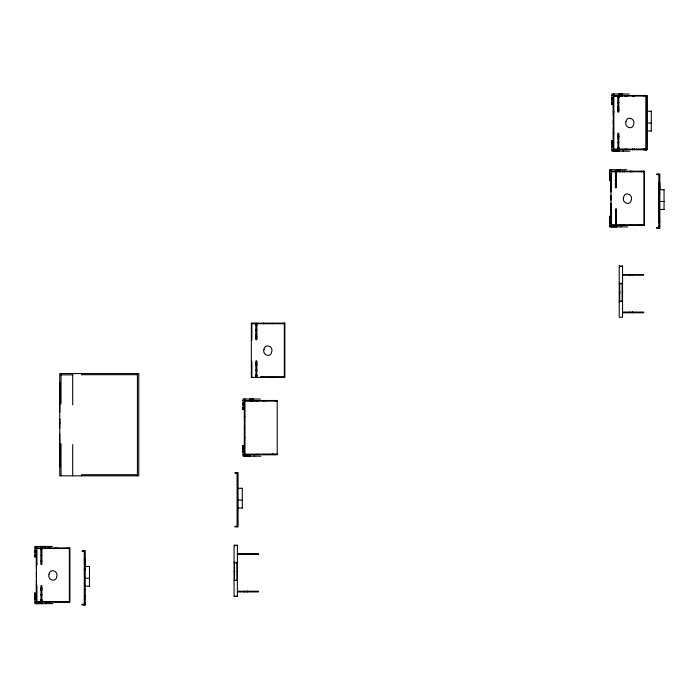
<?xml version="1.0" encoding="UTF-8"?>
<svg xmlns="http://www.w3.org/2000/svg" width="699" height="699" viewBox="0 0 699 699"><rect width="100%" height="100%" fill="white"/><g stroke="black" fill="none" stroke-linecap="round" stroke-linejoin="round"><path stroke-width="1.05" d="M34.95 594.325L34.95 599.733L36.392 599.602M34.95 593.748L34.95 592.97L34.95 603.648L52.949 603.639M36.392 554.796L34.959 554.796L34.959 557.129L34.95 546.443L52.338 546.461M36.392 594.325L36.392 595.303L34.95 595.303M36.392 593.748L36.392 579.952M36.392 577.024L36.392 572.166M36.392 568.584L36.392 556.701L34.959 556.701M36.392 585.203L36.925 585.203M36.392 563.892L36.925 563.892M55.754 602.171L55.754 601.577M59.756 423.734L59.756 422.528M59.756 390.103L59.765 412.384M59.756 382.283L59.756 390.933M59.756 461.043L59.756 466.845M85.243 566.662L85.243 560.38L84.282 560.38M234.523 573.232L234.514 569.947M234.514 563.997L234.523 562.809M243.016 446.888L243.016 452.297L244.449 452.166M243.016 446.303L243.016 445.525M244.449 407.36L243.016 407.36L243.016 409.693L243.007 398.998L260.395 399.024M244.449 446.888L244.449 456.211M244.449 446.303L244.449 432.515M244.449 429.588L244.449 424.966M627.519 226.878L609.519 226.895L609.519 217.572M609.519 216.306L609.519 222.981L610.961 222.85M609.519 180.377L609.519 178.044L610.961 178.044M610.961 207.306L610.961 216.987M610.961 204.624L610.961 203.968M610.961 203.199L610.961 207.795M610.961 199.53L610.961 200.159M610.961 196.559L610.961 195.659M610.961 191.168L610.961 191.91M610.961 187.218L610.961 191.211M609.519 179.949L610.961 180.377M610.961 217.572L610.961 218.551L609.519 218.551M610.961 199.669L610.961 196.122M610.961 179.949L610.961 187.28L611.485 187.131M613.32 147.148L611.887 147.279L611.887 141.871M611.887 140.551L611.887 141.294M613.32 102.342L611.887 102.342L611.887 104.675L611.878 93.989L629.266 94.007M613.32 141.294L613.32 127.498M613.32 124.64L613.32 119.712M613.32 116.069L613.32 104.247L611.887 104.247M613.32 111.438L613.853 111.438M613.32 141.871L613.32 142.849L611.887 142.849M619.681 294.078L619.681 290.793M619.681 284.843L619.681 283.654M646.077 149.123L646.077 149.839L646.077 95.466L646.077 96.2M658.851 209.403L658.851 222.78L659.812 222.78M658.851 208.442L658.851 183.627L659.812 183.627L659.812 189.91M59.756 458.474L59.756 458.972M646.077 149.717L646.077 149.245L643.91 149.245L643.91 149.839L647.038 149.839L647.038 95.588L643.91 95.466M643.91 96.086L643.91 95.588M646.077 96.086L646.077 95.466M244.982 401.191L277.206 401.104M618.781 96.174L622.486 96.086L622.486 94.007M249.91 401.191L253.615 401.104L253.615 399.024M638.676 224.825L640.467 224.825L640.467 225.419M272.173 454.14L273.964 454.14L273.964 454.734M64.116 601.577L65.898 601.577L65.898 602.171M609.519 180.342L609.519 169.691L626.907 169.708M622.023 96.086L622.023 94.007L619.288 93.998L619.288 96.086M611.878 95.466L646.855 95.466L646.855 149.717M613.853 96.069L646.287 96.069M613.853 96.174L618.816 96.313M617.785 97.213L618.816 97.213M617.785 97.493L618.816 97.493M617.785 97.703L618.816 97.703M613.32 100.106L611.887 100.106L611.878 97.912L613.32 97.912M617.785 102.237L618.816 102.237M617.785 102.875L618.816 102.875M617.785 106.79L618.816 106.79M617.785 108.144L618.816 108.144M617.785 108.572L618.816 108.572M617.785 109.262L618.816 109.262M617.785 110.259L618.816 110.259M617.785 110.695L618.816 110.695M647.038 111.246L651.285 111.246M613.32 112.434L613.853 112.434M647.038 123.059L651.285 123.059M647.038 131.019L651.285 131.019M613.32 132.758L613.853 132.758M613.32 133.754L613.853 133.754M617.925 134.933L618.816 134.933M617.925 136.2L618.816 136.2M617.925 136.62L618.816 136.62M617.925 136.759L618.816 136.759M617.925 138.114L618.816 138.114M611.887 140.901L613.32 140.901M617.925 142.316L618.816 142.316M617.925 142.666L618.816 142.666M611.887 145.086L613.32 144.955M617.925 147.201L618.816 147.201M617.925 147.795L618.816 147.795M617.925 147.978L618.816 147.978M617.925 148.599L618.816 148.599M613.853 149.123L646.287 149.105M646.077 149.245L643.91 149.245L643.91 149.839M611.887 149.717L647.038 149.656M629.878 151.185L618.781 151.176M619.664 171.788L619.664 169.708L619.122 169.7L616.92 169.7L616.92 171.788M609.519 171.168L644.487 171.168L644.487 225.419L609.519 225.419M611.494 171.771L643.919 171.771M615.426 172.915L616.448 172.915M609.519 175.938L609.519 173.605L610.961 173.605M658.851 174.601L656.676 174.601L656.676 174.007L659.812 174.007L659.812 228.258L656.676 228.258L656.676 227.673L658.851 227.664L656.676 227.673M609.519 175.798L610.961 175.798M615.426 178.577L616.448 178.577M658.851 182.107L659.812 182.107M659.812 183.024L658.886 183.024M615.426 184.274L616.448 184.274M658.851 187.332L659.812 187.332M610.961 188.136L611.494 188.136L611.485 169.682M659.812 189.674L664.05 189.674M658.851 192.181L659.812 192.181M658.851 193.413L659.812 193.413M659.812 201.487L664.05 201.487M610.961 208.451L611.485 208.451M610.961 209.455L611.494 209.455L611.485 226.895M659.812 209.447L664.05 209.447M615.557 210.626L616.448 210.626M615.557 211.902L616.448 211.902M615.557 212.313L616.448 212.313M615.557 212.461L616.448 212.461M658.851 212.828L659.812 212.828M615.557 213.815L616.448 213.815M609.519 216.384L610.961 216.603M615.557 218.009L616.448 218.009M615.557 218.368L616.448 218.368M658.851 218.542L659.812 218.542M658.851 220.29L659.812 220.29M609.519 220.788L610.961 220.648M615.557 222.902L616.448 222.902M615.557 223.488L616.448 223.488M615.557 223.68L616.448 223.68M615.557 224.292L616.448 224.292M611.485 224.825L643.919 224.807M658.851 226.057L659.812 226.057M658.851 228.084L659.812 228.084M622.547 274.585L643.709 274.585L643.709 275.153L622.547 275.153M619.227 283.654L622.547 283.654M619.227 292.435L619.681 292.435M619.227 301.217L622.547 301.217M622.547 312.06L643.709 312.06L643.709 312.785L622.547 312.785M251.876 323.733L284.31 323.733M255.808 323.969L256.839 323.969M255.808 324.878L256.839 324.878M255.808 325.157L256.839 325.157M255.808 325.367L256.839 325.367M255.808 329.902L256.839 329.902M255.808 330.54L256.839 330.54M255.808 334.454L256.839 334.454M255.808 335.808L256.839 335.808M255.808 336.236L256.839 336.236M255.808 336.927L256.839 336.927M255.808 337.923L256.839 337.923M255.808 338.36L256.839 338.36M251.343 340.098L251.876 340.098L251.876 323.13M251.343 361.418L251.876 361.418L251.876 377.381M255.948 362.589L256.839 362.589M255.948 363.864L256.839 363.864M255.948 364.275L256.839 364.275M255.948 364.424L256.839 364.424M255.948 365.778L256.839 365.778M255.948 369.972L256.839 369.972M255.948 370.33L256.839 370.33M137.432 374.716L81.486 374.716L81.486 373.554M61.023 374.874L72.705 374.874M255.948 374.865L256.839 374.865M255.948 375.45L256.839 375.45M255.948 375.643L256.839 375.643M255.948 376.263L256.839 376.263M284.31 376.77L260.561 376.77L260.561 377.381M253.152 401.104L253.152 399.015L252.619 399.015L250.417 399.015L250.417 401.104M243.007 400.483L277.206 400.483L277.206 454.734L243.016 454.734M244.449 421.086L244.449 405.114L243.016 405.114L243.007 402.921L244.449 402.921M243.016 409.264L244.449 409.264M244.982 416.447L244.449 416.587M244.982 437.766L244.449 437.696M243.016 445.918L244.449 445.918M243.016 447.867L244.449 447.867M243.016 450.104L244.449 450.104L244.449 398.998M244.982 454.14L277.206 454.14M261.007 456.194L249.91 456.194L249.91 454.734M237.101 473.206L234.934 473.206L234.934 472.62L238.062 472.62L238.062 526.871L234.916 526.871L234.916 526.277L237.101 526.277M137.432 474.708L81.486 474.708L81.486 475.836M238.062 488.286L242.308 488.286M238.062 500.091L242.308 500.091M238.062 508.051L242.308 508.051M45.094 548.54L45.094 546.461L44.553 546.452L42.359 546.452L42.359 548.54M34.95 547.92L69.917 547.92L69.917 602.171L34.95 602.171M36.925 548.523L69.358 548.523M40.857 549.667L41.888 549.667M36.392 552.559L34.959 552.559L34.95 550.366L36.392 550.366M84.282 551.354L82.115 551.354L82.115 550.768L85.243 550.768L85.243 605.019L82.115 605.019L82.115 604.425L84.282 604.417L82.115 604.425M237.389 553.739L258.551 553.739L258.551 554.316L237.389 554.316M40.857 555.329L41.888 555.329M84.282 558.859L85.243 558.859M84.317 559.777L85.243 559.777M40.857 561.026L41.888 561.026M234.069 562.809L237.389 562.809M84.282 564.084L85.243 564.084M36.392 564.888L36.925 564.888L36.925 546.435M85.243 566.426L89.481 566.426M84.282 568.934L85.243 568.934M84.282 570.166L85.243 570.166M234.069 571.59L234.523 571.59M85.243 578.239L89.481 578.239M234.069 580.38L237.389 580.38M36.392 586.208L36.925 586.208L36.925 603.648M85.243 586.199L89.481 586.199M40.988 587.378L41.888 587.378M40.988 588.654L41.888 588.654M40.988 589.074L41.888 589.074M40.988 589.213L41.888 589.213M84.282 589.58L85.243 589.58M40.988 590.568L41.888 590.568M237.389 591.214L258.551 591.214L258.551 591.948L237.389 591.948M34.95 593.355L36.392 593.355M40.988 594.762L41.888 594.762M40.988 595.12L41.888 595.12M84.282 595.295L85.243 595.295M84.282 597.042L85.243 597.042M34.95 597.54L36.392 597.409M84.282 599.532L85.243 599.532M40.988 599.655L41.888 599.655M40.988 600.249L41.888 600.249M40.988 600.432L41.888 600.432M40.988 601.053L41.888 601.053M36.925 601.577L69.358 601.559M84.282 602.809L85.243 602.809M84.282 604.836L85.243 604.836M638.318 224.825L638.799 225.419M271.806 454.14L272.287 454.734M63.749 601.577L64.229 602.171M636.448 224.825L636.335 225.419M269.945 454.14L269.823 454.734M61.879 601.577L61.765 602.171M609.519 216.603L609.519 217.171M243.016 445.56L243.016 456.211L250.417 456.194L250.417 454.734M59.765 403.917L61.023 403.646L61.023 373.554M59.756 419.715L59.756 419.094L59.756 428.207M59.756 433.93L59.756 459.942M59.765 443.699L61.023 443.848L61.023 475.836M664.05 189.595L664.05 209.56M658.904 227.664L658.904 228.258M658.851 174.007L658.851 228.258M651.285 111.167L651.285 131.132M646.287 95.466L646.287 149.717M646.138 149.237L646.138 149.831M643.919 171.168L643.919 225.419M643.893 149.123L643.893 149.717M643.709 171.168L643.709 171.788M643.709 224.825L643.709 225.419M642.827 149.123L642.827 149.717M641.542 171.168L641.542 171.788M641.525 224.825L641.525 225.419M641.158 149.123L641.158 149.717M638.694 149.123L638.694 149.717M636.911 149.123L636.911 149.717M634.543 224.825L634.543 225.419M634.412 95.466L634.412 96.086M634.412 149.123L634.412 149.717M634.211 95.466L634.211 96.069L632.481 96.069L632.481 95.466M634.211 149.105L634.211 149.717M632.682 95.466L632.682 96.086M632.481 149.097L632.481 149.717M632.508 274.585L632.508 275.153M632.045 171.168L632.045 171.788M632.045 224.825L632.045 225.419M631.852 171.168L631.852 171.771M631.852 225.419L631.852 224.807L630.114 224.798L630.114 225.419M630.315 171.168L630.315 171.788M630.114 171.168L630.114 171.771M629.816 274.585L629.816 275.153M629.816 312.051L629.816 312.785M627.012 95.466L627.012 96.069L625.282 96.069L625.282 95.466M627.012 149.097L627.012 149.717M626.758 95.466L626.758 96.086M626.75 149.123L626.75 149.717M625.282 149.105L625.282 149.717M625.002 95.466L625.002 96.086M625.002 149.123L625.002 149.717M624.653 171.168L624.653 171.771M624.653 225.419L624.653 224.798L622.923 224.807L622.923 225.419M624.399 171.168L624.399 171.788M624.382 224.825L624.382 225.419M623.246 149.717L623.246 151.185M622.923 171.168L622.923 171.771M622.538 149.105L622.538 149.717M622.634 171.168L622.634 171.788M622.634 224.825L622.634 225.419M622.136 266.092L622.136 266.668M622.136 282.981L622.136 301.426M621.49 93.998L621.49 95.466M620.878 225.419L620.878 226.878M620.179 224.807L620.179 225.419M620.118 169.708L620.118 171.788M619.681 282.51L619.681 302.073M619.288 149.717L619.288 151.185L611.887 151.194L611.887 140.682M619.122 169.7L619.122 171.168M618.781 93.998L618.816 112.041L617.785 112.041L617.785 95.466M618.729 151.194L618.816 133.151L617.925 133.151L617.925 149.717M618.073 149.717L618.073 151.194M617.427 149.717L617.427 151.194M616.92 225.419L616.92 226.878L616.413 226.878L616.448 208.844L615.557 208.844L615.557 225.419M616.789 149.717L616.789 151.194M616.413 169.7L616.448 187.743L615.426 187.743L615.426 171.168M616.369 225.419L616.369 226.895M616.169 149.717L616.169 151.194M615.705 225.419L615.705 226.895M615.566 149.717L615.566 151.194M614.98 149.717L614.98 151.194M615.059 225.419L615.059 226.895M614.404 149.717L614.404 151.194M614.43 225.419L614.43 226.895M613.853 93.981L613.853 151.194M613.809 225.419L613.809 226.895M613.32 93.989L613.32 151.194M613.206 225.419L613.206 226.895M612.612 225.419L612.612 226.895M612.044 225.419L612.044 226.895M610.961 169.691L610.961 226.895M284.31 323.13L284.31 377.381M275.039 400.483L275.039 401.104M275.022 454.14L275.022 454.734M272.234 323.13L272.234 323.733M272.234 376.77L272.234 377.381M268.04 454.14L268.04 454.734M265.541 400.483L265.541 401.104M265.541 454.14L265.541 454.734M263.811 400.483L263.811 401.104M263.794 454.14L263.794 454.734M263.305 323.13L263.305 323.733M263.305 376.77L263.305 377.381M257.896 400.483L257.896 401.104M257.879 454.14L257.879 454.734M256.839 323.13L256.839 339.705L255.808 339.705L255.808 323.13M256.839 377.381L256.839 360.806L255.948 360.806L255.948 377.381M256.131 400.483L256.131 401.104M256.131 454.14L256.131 454.734M254.375 454.734L254.375 456.194M252.619 399.015L252.619 400.483M249.91 399.015L249.91 400.483M249.202 454.734L249.202 456.211M248.556 454.734L248.556 456.211M247.918 454.734L247.918 456.211M247.297 454.734L247.297 456.211M247.35 553.739L247.35 554.316M246.695 454.734L246.695 456.211M246.109 454.734L246.109 456.211M245.541 454.734L245.541 456.211M244.982 398.998L244.982 456.211M244.659 553.739L244.659 554.316M244.659 591.205L244.659 591.948M244.449 400.483L244.449 454.734M242.308 488.199L242.308 508.164M237.101 472.62L237.101 526.871M236.978 545.246L236.978 545.832M236.978 562.145L236.978 580.589M236.978 595.828L236.978 596.387M234.523 561.673L234.523 580.38M137.432 373.554L137.432 475.836M89.481 566.347L89.481 586.312M84.282 550.768L84.282 605.019M72.705 373.554L72.705 404.8M72.705 444.581L72.705 475.836M69.358 547.92L69.358 602.171M69.14 547.92L69.14 548.54M69.14 601.577L69.14 602.171M66.973 547.92L66.973 548.54M66.964 601.577L66.964 602.171M59.974 601.577L59.974 602.171M57.484 547.92L57.484 548.54M57.484 601.577L57.484 602.171M57.283 547.92L57.283 548.523M57.283 602.171L57.283 601.559L55.553 601.551L55.553 602.171M55.745 547.92L55.745 548.54M55.737 601.577L55.737 602.171M55.553 547.92L55.553 548.523M50.083 547.92L50.083 548.523M50.083 602.171L50.083 601.551L48.353 601.559L48.353 602.171M49.83 547.92L49.83 548.54M49.812 601.577L49.812 602.171M48.353 547.92L48.353 548.523M48.074 547.92L48.074 548.54M48.074 601.577L48.074 602.171M46.317 602.171L46.317 603.639M45.549 546.461L45.549 548.54M45.61 601.559L45.61 602.171M44.553 546.452L44.553 547.92M42.359 602.171L42.359 603.639L41.853 603.63L41.888 585.596L40.988 585.596L40.988 602.171M41.853 546.452L41.888 564.495L40.857 564.495L40.857 547.92M41.145 602.171L41.145 603.648M40.49 602.171L40.49 603.648M39.86 602.171L39.86 603.648M39.24 602.171L39.24 603.648M38.637 602.171L38.637 603.648M38.052 602.171L38.052 603.648M37.475 602.171L37.475 603.648M36.392 546.443L36.392 603.648M234.523 595.828L234.523 596.387L234.523 595.828M247.35 591.214L247.341 591.948L247.341 591.205M630.323 224.825L630.323 225.419L630.297 224.825M632.508 312.06L632.508 312.785L632.499 312.051M632.691 149.123L632.691 149.717L632.665 149.123M49.009 574.237C47.069 579.829 55.929 583.053 56.759 576.605C58.69 571.004 49.83 567.789 49.009 574.237M263.96 349.448C262.02 355.04 270.889 358.264 271.71 351.815C273.641 346.215 264.781 342.999 263.96 349.448M625.937 121.783C623.997 127.375 632.866 130.599 633.687 124.151C635.618 118.559 626.758 115.335 625.937 121.783M623.569 197.485C621.638 203.077 630.498 206.301 631.319 199.853C633.259 194.252 624.399 191.037 623.569 197.485M622.547 266.092L619.227 266.092L619.227 317.232L622.547 317.232L622.547 266.092M284.869 323.13L251.343 323.13L251.343 377.381L284.869 377.381L284.869 323.13M138.769 373.554L59.756 373.554L59.756 475.836L138.769 475.836L138.769 373.554M237.389 545.246L234.069 545.246L234.069 596.387L237.389 596.387L237.389 545.246M619.681 266.668L619.681 266.092L619.681 266.668M234.523 545.832L234.514 545.246L234.523 545.832"/></g></svg>
